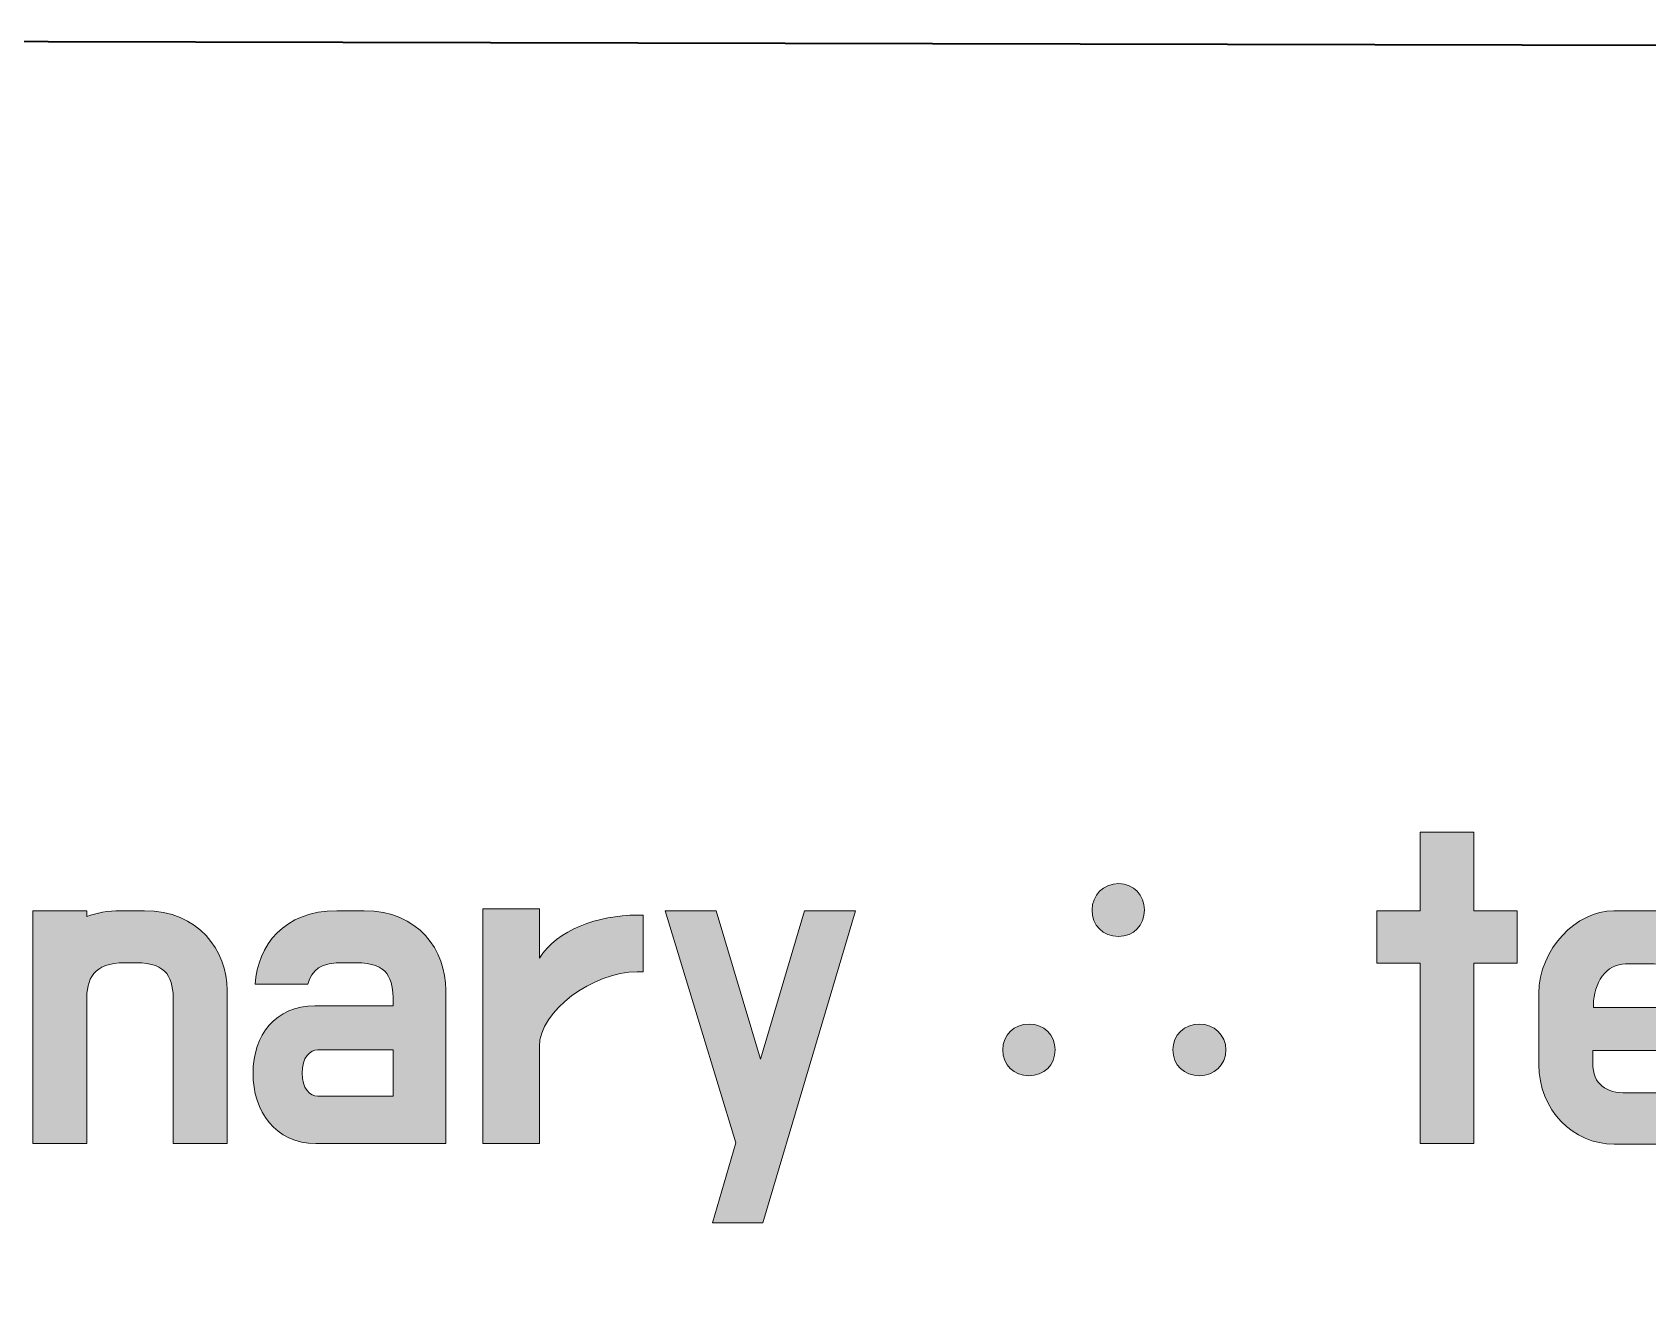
# Model space of a CAD drawing. Header units: millimetres. Extents: x 295.7 to 391, y 163.6 to 217.8.
# Drawn here: x 345.44 to 362.58, y 204.23 to 217.78 of the extents above; entities that cross this region are included whole.
import ezdxf

# ---------------------------------------------------------------- set-up
doc = ezdxf.new("R2010")
doc.units = ezdxf.units.MM
doc.header["$MEASUREMENT"] = 0
doc.layers.add('Layer 2', color=7, linetype='Continuous', lineweight=0)

# ---------------------------------------------------------------- blocks, each defined once
blk = doc.blocks.new('Block_0')
at = {"layer": 'Layer 2', "true_color": 0x3f3f3f, "transparency": 33554687}
h = blk.add_hatch(color=250, dxfattribs=at)
h.dxf.hatch_style = 2
edge = h.paths.add_edge_path()
edge.add_spline(control_points=[(359.71, 208.465), (359.71, 208.465), (360.168, 208.465), (360.168, 208.465), (360.168, 208.465), (360.168, 209.299), (360.168, 209.299), (360.168, 209.299), (360.739, 209.299), (360.739, 209.299), (360.739, 209.299), (360.739, 208.465), (360.739, 208.465), (360.739, 208.465), (361.197, 208.465), (361.197, 208.465), (361.197, 208.465), (361.197, 207.91), (361.197, 207.91), (361.197, 207.91), (360.739, 207.91), (360.739, 207.91), (360.739, 207.91), (360.739, 205.996), (360.739, 205.996), (360.739, 205.996), (360.168, 205.996), (360.168, 205.996), (360.168, 205.996), (360.168, 207.91), (360.168, 207.91), (360.168, 207.91), (359.71, 207.91), (359.71, 207.91), (359.71, 207.91), (359.71, 208.465), (359.71, 208.465)], knot_values=[0, 0, 0, 0, 1, 1, 1, 2, 2, 2, 3, 3, 3, 4, 4, 4, 5, 5, 5, 6, 6, 6, 7, 7, 7, 8, 8, 8, 9, 9, 9, 10, 10, 10, 11, 11, 11, 12, 12, 12, 12], degree=3, periodic=0)
h = blk.add_hatch(color=250, dxfattribs=at)
h.dxf.hatch_style = 2
edge = h.paths.add_edge_path()
edge.add_spline(control_points=[(357.545, 206.99), (357.545, 207.149), (357.666, 207.262), (357.829, 207.262), (357.98, 207.262), (358.108, 207.149), (358.108, 206.99), (358.108, 206.827), (357.98, 206.714), (357.829, 206.714), (357.666, 206.714), (357.545, 206.827), (357.545, 206.99)], knot_values=[0, 0, 0, 0, 1, 1, 1, 2, 2, 2, 3, 3, 3, 4, 4, 4, 4], degree=3, periodic=0)
edge = h.paths.add_edge_path()
edge.add_spline(control_points=[(356.688, 208.473), (356.688, 208.628), (356.804, 208.752), (356.971, 208.752), (357.134, 208.752), (357.243, 208.628), (357.243, 208.473), (357.243, 208.309), (357.134, 208.193), (356.967, 208.193), (356.804, 208.193), (356.688, 208.309), (356.688, 208.473)], knot_values=[0, 0, 0, 0, 1, 1, 1, 2, 2, 2, 3, 3, 3, 4, 4, 4, 4], degree=3, periodic=0)
edge = h.paths.add_edge_path()
edge.add_spline(control_points=[(355.741, 206.99), (355.741, 207.149), (355.861, 207.262), (356.02, 207.262), (356.179, 207.262), (356.296, 207.149), (356.296, 206.99), (356.296, 206.827), (356.179, 206.714), (356.016, 206.714), (355.861, 206.714), (355.741, 206.827), (355.741, 206.99)], knot_values=[0, 0, 0, 0, 1, 1, 1, 2, 2, 2, 3, 3, 3, 4, 4, 4, 4], degree=3, periodic=0)
h = blk.add_hatch(color=250, dxfattribs=at)
h.dxf.hatch_style = 2
edge = h.paths.add_edge_path()
edge.add_spline(control_points=[(346.428, 207.914), (346.086, 207.914), (346.021, 207.739), (346.021, 207.506), (346.021, 207.506), (346.021, 205.996), (346.021, 205.996), (346.021, 205.996), (345.45, 205.996), (345.45, 205.996), (345.45, 205.996), (345.45, 208.465), (345.45, 208.465), (345.45, 208.465), (346.021, 208.465), (346.021, 208.465), (346.021, 208.465), (346.021, 208.403), (346.021, 208.403), (346.125, 208.441), (346.249, 208.465), (346.381, 208.465), (346.381, 208.465), (346.634, 208.465), (346.634, 208.465), (347.208, 208.465), (347.511, 208.042), (347.511, 207.622), (347.511, 207.622), (347.511, 205.996), (347.511, 205.996), (347.511, 205.996), (346.94, 205.996), (346.94, 205.996), (346.94, 205.996), (346.94, 207.506), (346.94, 207.506), (346.94, 207.739), (346.886, 207.914), (346.545, 207.914), (346.545, 207.914), (346.428, 207.914), (346.428, 207.914)], knot_values=[0, 0, 0, 0, 1, 1, 1, 2, 2, 2, 3, 3, 3, 4, 4, 4, 5, 5, 5, 6, 6, 6, 7, 7, 7, 8, 8, 8, 9, 9, 9, 10, 10, 10, 11, 11, 11, 12, 12, 12, 13, 13, 13, 14, 14, 14, 14], degree=3, periodic=0)
h = blk.add_hatch(color=250, dxfattribs=at)
h.dxf.hatch_style = 2
edge = h.paths.add_edge_path()
edge.add_spline(control_points=[(348.473, 206.497), (348.473, 206.497), (349.272, 206.497), (349.272, 206.497), (349.272, 206.497), (349.272, 206.99), (349.272, 206.99), (349.272, 206.99), (348.473, 206.99), (348.473, 206.99), (348.391, 206.99), (348.306, 206.908), (348.306, 206.742), (348.306, 206.578), (348.391, 206.497), (348.473, 206.497)], knot_values=[0, 0, 0, 0, 1, 1, 1, 2, 2, 2, 3, 3, 3, 4, 4, 4, 5, 5, 5, 5], degree=3, periodic=0)
edge = h.paths.add_edge_path()
edge.add_spline(control_points=[(347.809, 207.685), (347.836, 208.096), (348.112, 208.465), (348.675, 208.465), (348.675, 208.465), (348.966, 208.465), (348.966, 208.465), (349.544, 208.465), (349.831, 208.042), (349.831, 207.622), (349.831, 207.622), (349.831, 205.996), (349.831, 205.996), (349.831, 205.996), (348.453, 205.996), (348.453, 205.996), (348.019, 205.996), (347.786, 206.338), (347.786, 206.742), (347.786, 207.149), (348.027, 207.456), (348.442, 207.456), (348.442, 207.456), (349.272, 207.456), (349.272, 207.456), (349.272, 207.456), (349.272, 207.506), (349.272, 207.506), (349.272, 207.739), (349.226, 207.914), (348.88, 207.914), (348.88, 207.914), (348.76, 207.914), (348.76, 207.914), (348.496, 207.914), (348.411, 207.84), (348.368, 207.685), (348.368, 207.685), (347.809, 207.685), (347.809, 207.685)], knot_values=[0, 0, 0, 0, 1, 1, 1, 2, 2, 2, 3, 3, 3, 4, 4, 4, 5, 5, 5, 6, 6, 6, 7, 7, 7, 8, 8, 8, 9, 9, 9, 10, 10, 10, 11, 11, 11, 12, 12, 12, 13, 13, 13, 13], degree=3, periodic=0)
h = blk.add_hatch(color=250, dxfattribs=at)
h.dxf.hatch_style = 2
edge = h.paths.add_edge_path()
edge.add_spline(control_points=[(351.861, 208.418), (351.861, 208.418), (351.926, 208.418), (351.926, 208.418), (351.926, 208.418), (351.926, 207.817), (351.926, 207.817), (351.926, 207.817), (351.861, 207.817), (351.861, 207.817), (351.391, 207.817), (350.824, 207.398), (350.824, 207.025), (350.824, 207.025), (350.824, 205.996), (350.824, 205.996), (350.824, 205.996), (350.223, 205.996), (350.223, 205.996), (350.223, 205.996), (350.223, 208.484), (350.223, 208.484), (350.223, 208.484), (350.824, 208.484), (350.824, 208.484), (350.824, 208.484), (350.824, 207.96), (350.824, 207.96), (351.011, 208.263), (351.449, 208.418), (351.861, 208.418)], knot_values=[0, 0, 0, 0, 1, 1, 1, 2, 2, 2, 3, 3, 3, 4, 4, 4, 5, 5, 5, 6, 6, 6, 7, 7, 7, 8, 8, 8, 9, 9, 9, 10, 10, 10, 10], degree=3, periodic=0)
h = blk.add_hatch(color=250, dxfattribs=at)
h.dxf.hatch_style = 2
edge = h.paths.add_edge_path()
edge.add_spline(control_points=[(353.195, 205.154), (353.195, 205.154), (352.66, 205.154), (352.66, 205.154), (352.66, 205.154), (352.908, 206.004), (352.908, 206.004), (352.908, 206.004), (352.159, 208.465), (352.159, 208.465), (352.159, 208.465), (352.699, 208.465), (352.699, 208.465), (352.699, 208.465), (353.172, 206.889), (353.172, 206.889), (353.172, 206.889), (353.638, 208.465), (353.638, 208.465), (353.638, 208.465), (354.177, 208.465), (354.177, 208.465), (354.177, 208.465), (353.195, 205.154), (353.195, 205.154)], knot_values=[0, 0, 0, 0, 1, 1, 1, 2, 2, 2, 3, 3, 3, 4, 4, 4, 5, 5, 5, 6, 6, 6, 7, 7, 7, 8, 8, 8, 8], degree=3, periodic=0)
h = blk.add_hatch(color=250, dxfattribs=at)
h.dxf.hatch_style = 2
edge = h.paths.add_edge_path()
edge.add_spline(control_points=[(362.008, 207.44), (362.008, 207.44), (363.009, 207.44), (363.009, 207.44), (363.009, 207.44), (363.009, 207.467), (363.009, 207.467), (363.009, 207.712), (362.865, 207.902), (362.652, 207.902), (362.652, 207.902), (362.349, 207.902), (362.349, 207.902), (362.144, 207.902), (362.008, 207.696), (362.008, 207.467), (362.008, 207.467), (362.008, 207.44), (362.008, 207.44)], knot_values=[0, 0, 0, 0, 1, 1, 1, 2, 2, 2, 3, 3, 3, 4, 4, 4, 5, 5, 5, 6, 6, 6, 6], degree=3, periodic=0)
edge = h.paths.add_edge_path()
edge.add_spline(control_points=[(361.429, 207.588), (361.429, 208.061), (361.829, 208.465), (362.225, 208.465), (362.225, 208.465), (362.776, 208.465), (362.776, 208.465), (363.28, 208.465), (363.572, 207.995), (363.572, 207.607), (363.572, 207.607), (363.572, 206.982), (363.572, 206.982), (363.572, 206.982), (362, 206.982), (362, 206.982), (362, 206.982), (362, 206.85), (362, 206.85), (362, 206.617), (362.147, 206.532), (362.357, 206.532), (362.357, 206.532), (363.486, 206.532), (363.486, 206.532), (363.486, 206.532), (363.486, 205.989), (363.486, 205.989), (363.486, 205.989), (362.229, 205.989), (362.229, 205.989), (361.79, 205.989), (361.429, 206.35), (361.429, 206.835), (361.429, 206.835), (361.429, 207.588), (361.429, 207.588)], knot_values=[0, 0, 0, 0, 1, 1, 1, 2, 2, 2, 3, 3, 3, 4, 4, 4, 5, 5, 5, 6, 6, 6, 7, 7, 7, 8, 8, 8, 9, 9, 9, 10, 10, 10, 11, 11, 11, 12, 12, 12, 12], degree=3, periodic=0)
at = {"layer": 'Layer 2'}
for points, knots in [([(359.71, 208.465), (359.71, 208.465), (360.168, 208.465), (360.168, 208.465), (360.168, 208.465), (360.168, 209.299), (360.168, 209.299), (360.168, 209.299), (360.739, 209.299), (360.739, 209.299), (360.739, 209.299), (360.739, 208.465), (360.739, 208.465), (360.739, 208.465), (361.197, 208.465), (361.197, 208.465), (361.197, 208.465), (361.197, 207.91), (361.197, 207.91), (361.197, 207.91), (360.739, 207.91), (360.739, 207.91), (360.739, 207.91), (360.739, 205.996), (360.739, 205.996), (360.739, 205.996), (360.168, 205.996), (360.168, 205.996), (360.168, 205.996), (360.168, 207.91), (360.168, 207.91), (360.168, 207.91), (359.71, 207.91), (359.71, 207.91), (359.71, 207.91), (359.71, 208.465), (359.71, 208.465)], [0, 0, 0, 0, 1, 1, 1, 2, 2, 2, 3, 3, 3, 4, 4, 4, 5, 5, 5, 6, 6, 6, 7, 7, 7, 8, 8, 8, 9, 9, 9, 10, 10, 10, 11, 11, 11, 12, 12, 12, 12]), ([(356.688, 208.473), (356.688, 208.628), (356.804, 208.752), (356.971, 208.752), (357.134, 208.752), (357.243, 208.628), (357.243, 208.473), (357.243, 208.309), (357.134, 208.193), (356.967, 208.193), (356.804, 208.193), (356.688, 208.309), (356.688, 208.473)], [0, 0, 0, 0, 1, 1, 1, 2, 2, 2, 3, 3, 3, 4, 4, 4, 4]), ([(346.428, 207.914), (346.086, 207.914), (346.021, 207.739), (346.021, 207.506), (346.021, 207.506), (346.021, 205.996), (346.021, 205.996), (346.021, 205.996), (345.45, 205.996), (345.45, 205.996), (345.45, 205.996), (345.45, 208.465), (345.45, 208.465), (345.45, 208.465), (346.021, 208.465), (346.021, 208.465), (346.021, 208.465), (346.021, 208.403), (346.021, 208.403), (346.125, 208.441), (346.249, 208.465), (346.381, 208.465), (346.381, 208.465), (346.634, 208.465), (346.634, 208.465), (347.208, 208.465), (347.511, 208.042), (347.511, 207.622), (347.511, 207.622), (347.511, 205.996), (347.511, 205.996), (347.511, 205.996), (346.94, 205.996), (346.94, 205.996), (346.94, 205.996), (346.94, 207.506), (346.94, 207.506), (346.94, 207.739), (346.886, 207.914), (346.545, 207.914), (346.545, 207.914), (346.428, 207.914), (346.428, 207.914)], [0, 0, 0, 0, 1, 1, 1, 2, 2, 2, 3, 3, 3, 4, 4, 4, 5, 5, 5, 6, 6, 6, 7, 7, 7, 8, 8, 8, 9, 9, 9, 10, 10, 10, 11, 11, 11, 12, 12, 12, 13, 13, 13, 14, 14, 14, 14]), ([(347.809, 207.685), (347.836, 208.096), (348.112, 208.465), (348.675, 208.465), (348.675, 208.465), (348.966, 208.465), (348.966, 208.465), (349.544, 208.465), (349.831, 208.042), (349.831, 207.622), (349.831, 207.622), (349.831, 205.996), (349.831, 205.996), (349.831, 205.996), (348.453, 205.996), (348.453, 205.996), (348.019, 205.996), (347.786, 206.338), (347.786, 206.742), (347.786, 207.149), (348.027, 207.456), (348.442, 207.456), (348.442, 207.456), (349.272, 207.456), (349.272, 207.456), (349.272, 207.456), (349.272, 207.506), (349.272, 207.506), (349.272, 207.739), (349.226, 207.914), (348.88, 207.914), (348.88, 207.914), (348.76, 207.914), (348.76, 207.914), (348.496, 207.914), (348.411, 207.84), (348.368, 207.685), (348.368, 207.685), (347.809, 207.685), (347.809, 207.685)], [0, 0, 0, 0, 1, 1, 1, 2, 2, 2, 3, 3, 3, 4, 4, 4, 5, 5, 5, 6, 6, 6, 7, 7, 7, 8, 8, 8, 9, 9, 9, 10, 10, 10, 11, 11, 11, 12, 12, 12, 13, 13, 13, 13]), ([(351.861, 208.418), (351.861, 208.418), (351.926, 208.418), (351.926, 208.418), (351.926, 208.418), (351.926, 207.817), (351.926, 207.817), (351.926, 207.817), (351.861, 207.817), (351.861, 207.817), (351.391, 207.817), (350.824, 207.398), (350.824, 207.025), (350.824, 207.025), (350.824, 205.996), (350.824, 205.996), (350.824, 205.996), (350.223, 205.996), (350.223, 205.996), (350.223, 205.996), (350.223, 208.484), (350.223, 208.484), (350.223, 208.484), (350.824, 208.484), (350.824, 208.484), (350.824, 208.484), (350.824, 207.96), (350.824, 207.96), (351.011, 208.263), (351.449, 208.418), (351.861, 208.418)], [0, 0, 0, 0, 1, 1, 1, 2, 2, 2, 3, 3, 3, 4, 4, 4, 5, 5, 5, 6, 6, 6, 7, 7, 7, 8, 8, 8, 9, 9, 9, 10, 10, 10, 10]), ([(353.195, 205.154), (353.195, 205.154), (352.66, 205.154), (352.66, 205.154), (352.66, 205.154), (352.908, 206.004), (352.908, 206.004), (352.908, 206.004), (352.159, 208.465), (352.159, 208.465), (352.159, 208.465), (352.699, 208.465), (352.699, 208.465), (352.699, 208.465), (353.172, 206.889), (353.172, 206.889), (353.172, 206.889), (353.638, 208.465), (353.638, 208.465), (353.638, 208.465), (354.177, 208.465), (354.177, 208.465), (354.177, 208.465), (353.195, 205.154), (353.195, 205.154)], [0, 0, 0, 0, 1, 1, 1, 2, 2, 2, 3, 3, 3, 4, 4, 4, 5, 5, 5, 6, 6, 6, 7, 7, 7, 8, 8, 8, 8]), ([(361.429, 207.588), (361.429, 208.061), (361.829, 208.465), (362.225, 208.465), (362.225, 208.465), (362.776, 208.465), (362.776, 208.465), (363.28, 208.465), (363.572, 207.995), (363.572, 207.607), (363.572, 207.607), (363.572, 206.982), (363.572, 206.982), (363.572, 206.982), (362, 206.982), (362, 206.982), (362, 206.982), (362, 206.85), (362, 206.85), (362, 206.617), (362.147, 206.532), (362.357, 206.532), (362.357, 206.532), (363.486, 206.532), (363.486, 206.532), (363.486, 206.532), (363.486, 205.989), (363.486, 205.989), (363.486, 205.989), (362.229, 205.989), (362.229, 205.989), (361.79, 205.989), (361.429, 206.35), (361.429, 206.835), (361.429, 206.835), (361.429, 207.588), (361.429, 207.588)], [0, 0, 0, 0, 1, 1, 1, 2, 2, 2, 3, 3, 3, 4, 4, 4, 5, 5, 5, 6, 6, 6, 7, 7, 7, 8, 8, 8, 9, 9, 9, 10, 10, 10, 11, 11, 11, 12, 12, 12, 12]), ([(362.008, 207.44), (362.008, 207.44), (363.009, 207.44), (363.009, 207.44), (363.009, 207.44), (363.009, 207.467), (363.009, 207.467), (363.009, 207.712), (362.865, 207.902), (362.652, 207.902), (362.652, 207.902), (362.349, 207.902), (362.349, 207.902), (362.144, 207.902), (362.008, 207.696), (362.008, 207.467), (362.008, 207.467), (362.008, 207.44), (362.008, 207.44)], [0, 0, 0, 0, 1, 1, 1, 2, 2, 2, 3, 3, 3, 4, 4, 4, 5, 5, 5, 6, 6, 6, 6]), ([(355.741, 206.99), (355.741, 207.149), (355.861, 207.262), (356.02, 207.262), (356.179, 207.262), (356.296, 207.149), (356.296, 206.99), (356.296, 206.827), (356.179, 206.714), (356.016, 206.714), (355.861, 206.714), (355.741, 206.827), (355.741, 206.99)], [0, 0, 0, 0, 1, 1, 1, 2, 2, 2, 3, 3, 3, 4, 4, 4, 4]), ([(357.545, 206.99), (357.545, 207.149), (357.666, 207.262), (357.829, 207.262), (357.98, 207.262), (358.108, 207.149), (358.108, 206.99), (358.108, 206.827), (357.98, 206.714), (357.829, 206.714), (357.666, 206.714), (357.545, 206.827), (357.545, 206.99)], [0, 0, 0, 0, 1, 1, 1, 2, 2, 2, 3, 3, 3, 4, 4, 4, 4]), ([(348.473, 206.497), (348.473, 206.497), (349.272, 206.497), (349.272, 206.497), (349.272, 206.497), (349.272, 206.99), (349.272, 206.99), (349.272, 206.99), (348.473, 206.99), (348.473, 206.99), (348.391, 206.99), (348.306, 206.908), (348.306, 206.742), (348.306, 206.578), (348.391, 206.497), (348.473, 206.497)], [0, 0, 0, 0, 1, 1, 1, 2, 2, 2, 3, 3, 3, 4, 4, 4, 5, 5, 5, 5])]:
    blk.add_open_spline(points, degree=3, knots=knots, dxfattribs=at)

msp = doc.modelspace()

# ---------------------------------------------------------------- linework, layer by layer
at = {"layer": 'Layer 2', "color": 8, "lineweight": 35, "true_color": 0x7f7f7f}
msp.add_lwpolyline([(300.253, 217.782), (295.792, 213.792), (295.68, 163.792), (386.397, 163.589), (390.858, 167.579), (390.97, 217.579)], close=True, dxfattribs=at)

# ---------------------------------------------------------------- block references
at = {"layer": 'Layer 2'}
msp.add_blockref('Block_0', (0, 0), dxfattribs=at)

doc.saveas('drawing.dxf')
